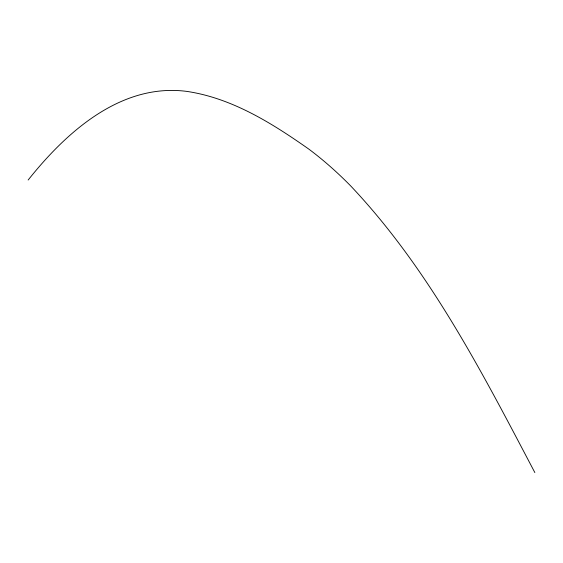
<?xml version="1.0" encoding="UTF-8"?>
<svg xmlns="http://www.w3.org/2000/svg" width="563" height="563" viewBox="0 0 563 563"><rect width="100%" height="100%" fill="white"/><g stroke="black" fill="none" stroke-linecap="round" stroke-linejoin="round"><path stroke-width="0.84" d="M28.15 180.026C66.174 132.185 121.003 82.796 186.888 91.403C232.167 98.166 272.077 123.276 308.869 149.139A279.515 161.384 60 0 1 350.777 186.022C429.295 269.142 482.034 372.242 534.85 472.568"/></g></svg>
